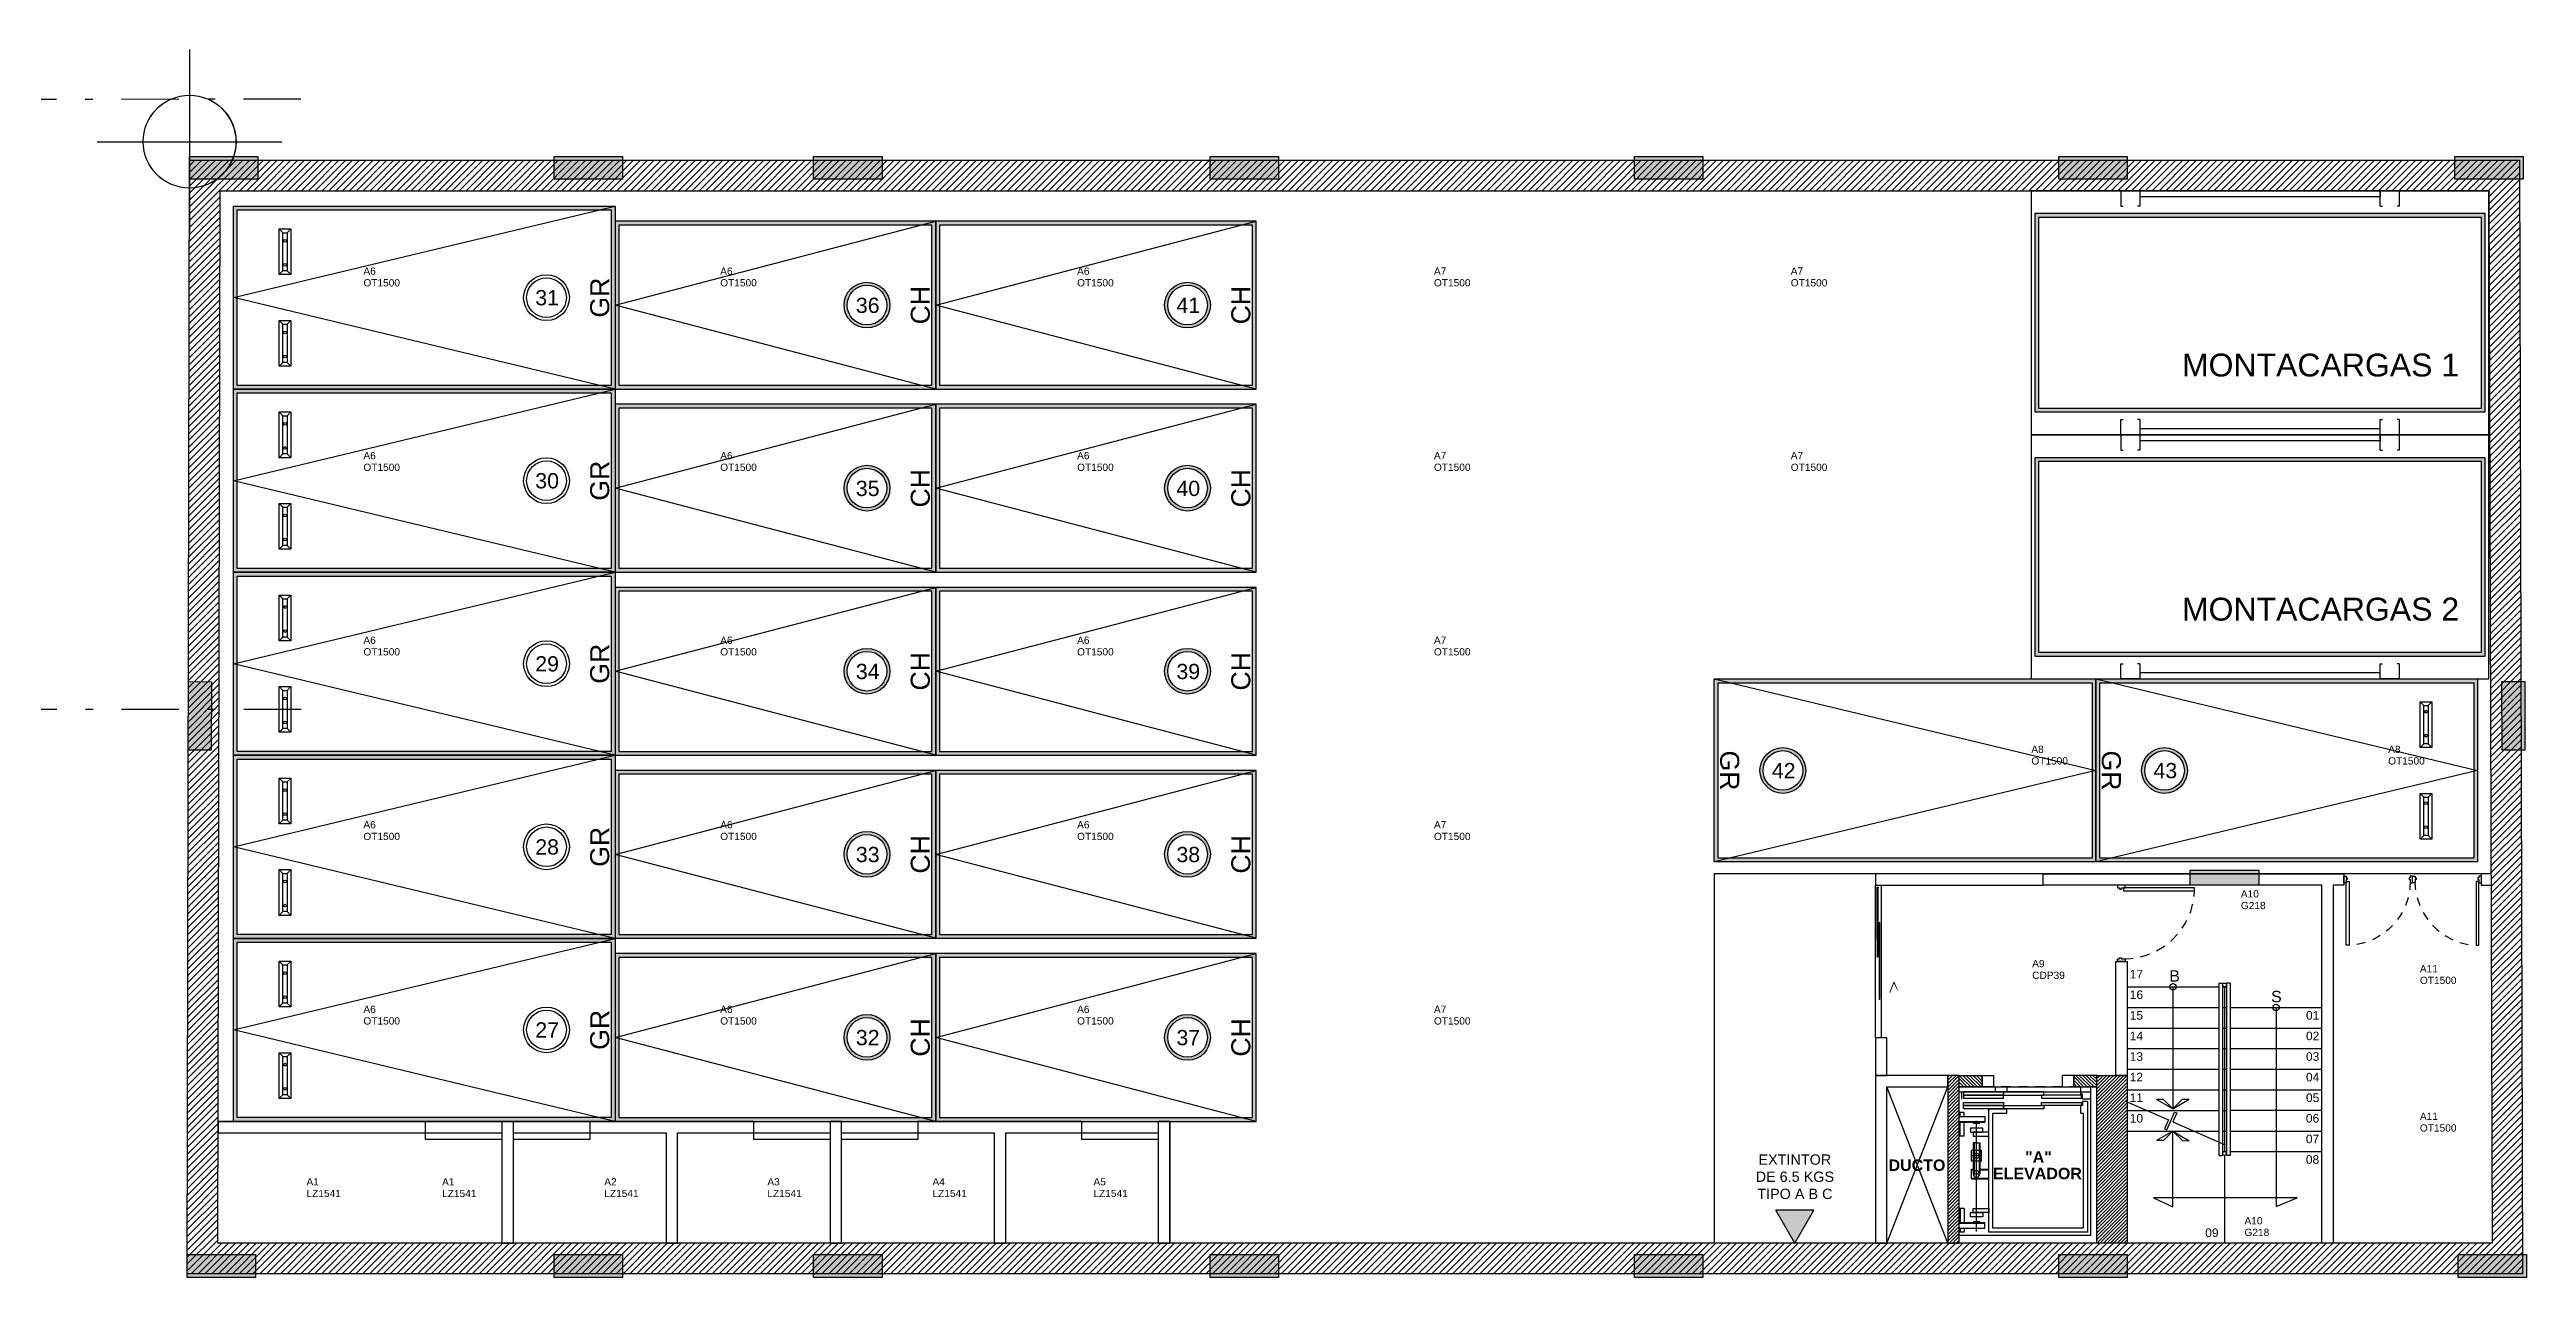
# Model space of a CAD drawing. Header units: millimetres. Extents: x -101 to 3415, y -52 to 1366.
# Drawn here: x 84.44 to 116.89, y 6.56 to 22.66 of the extents above; entities that cross this region are included whole.
import ezdxf
from ezdxf.enums import TextEntityAlignment as Align

# ---------------------------------------------------------------- set-up
doc = ezdxf.new("R2010")
doc.units = ezdxf.units.MM
for name, pattern in [('XR EJES SUPERIORES$0$DASHDOT2', [0.5, 0.25, -0.125, 0, -0.125]), ('XR SOTANO 2$0$XR PLANTA TIPO DE OFICINAS$0$HIDDEN', [0.375, 0.25, -0.125]), ('XR SOTANO 2$0$XR PLANTA TIPO DE OFICINAS$0$HIDDEN2', [0.1875, 0.125, -0.0625])]:
    doc.linetypes.add(name, pattern=pattern)
for name, color, linetype in [('00_ARQ', 8, 'Continuous'), ('Texto_Iluminación', 7, 'Continuous'), ('XR EJES SUPERIORES$0$A-EJES', 8, 'XR EJES SUPERIORES$0$DASHDOT2')]:
    doc.layers.add(name, color=color, linetype=linetype)
doc.styles.add('TÍTULO', font='arial.ttf', dxfattribs={"height": 0.19})
doc.styles.add('XR SOTANO 2$0$ARIEL', font='arial.ttf')
doc.styles.add('XR SOTANO 2$0$DIM', font='arial.ttf')
doc.styles.add('XR SOTANO 2$0$Standard', font='arial.ttf')
doc.styles.add('XR SOTANO 2$0$XR PLANTA TIPO DE OFICINAS$0$estilo1', font='arialbd.ttf')
doc.styles.add('XR SOTANO 2$0$XR PLANTA TIPO DE OFICINAS$0$TEXTO-ALB-100', font='arial.ttf', dxfattribs={"height": 0.15})
pattern_1 = [(315, (270.687047, 51.371213), (-0.02245064, -0.02245064), [])]

# ---------------------------------------------------------------- blocks, each defined once
blk = doc.blocks.new('XR SOTANO 2$0$saddaa')
at = {"linetype": 'ByBlock'}
for p, q in [((8.267, 57.39), (8.267, 54.972)), ((7.058, 56.181), (9.475, 56.181))]:
    blk.add_line(p, q, dxfattribs=at)
blk.add_circle((8.267, 56.181), 0.608, dxfattribs=at)
blk = doc.blocks.new('XR SOTANO 2$0$ASD')
at = {"ltscale": 3}
for p, q in [((-561.175, 489.239), (-561.425, 488.806)), ((-561.175, 489.239), (-560.925, 488.806)), ((-561.425, 488.806), (-560.925, 488.806))]:
    blk.add_line(p, q, dxfattribs=at)
blk = doc.blocks.new('XR SOTANO 2$0$AADDEEE')
at = {"layer": '00_ARQ', "ltscale": 3}
blk.add_hatch(color=256, dxfattribs=at).paths.add_polyline_path([(-558.252, 486.197), (-558.502, 486.63), (-558.752, 486.197)])
at = {"layer": '00_ARQ', "color": 20}
blk.add_blockref('XR SOTANO 2$0$ASD', (2.673, -2.609), dxfattribs=at)
at = {"layer": '00_ARQ', "ltscale": 3, "insert": (-558.502, 485.76), "char_height": 0.135, "width": 1.18378, "attachment_point": 5, "rotation": 180, "style": 'XR SOTANO 2$0$DIM'}
blk.add_mtext('EXTINTOR DE 6.5 KGS\\PTIPO A B C', dxfattribs=at)
blk = doc.blocks.new('XR SOTANO 2$0$NC')
at = {"layer": '00_ARQ'}
h = blk.add_hatch(color=256, dxfattribs=at)
edge = h.paths.add_edge_path()
edge.add_arc((-335.59, 140.726), 0.3, 0, 360)
edge = h.paths.add_edge_path(flags=16)
edge.add_arc((-335.59, 140.726), 0.26, 0, 360)
for radius in [0.3, 0.26]:
    blk.add_circle((-335.59, 140.726), radius, dxfattribs=at)
blk = doc.blocks.new('XR SOTANO 2$0$Tope_Cajon')
for p, q in [((1271.064, 46.957), (1271.015, 47.003)), ((1271.064, 46.898), (1271.015, 46.853)), ((1271.565, 46.957), (1271.615, 47.003)), ((1271.565, 46.898), (1271.615, 46.853))]:
    blk.add_line(p, q)
for points in [[(1271.615, 46.853), (1271.015, 46.853), (1271.015, 47.003), (1271.615, 47.003)], [(1271.565, 46.898), (1271.064, 46.898), (1271.064, 46.957), (1271.565, 46.957)]]:
    blk.add_lwpolyline(points, close=True)
for centre in [(1271.143, 46.928), (1271.458, 46.928)]:
    blk.add_circle(centre, 0.0178)
blk = doc.blocks.new('XR SOTANO 2$0$Cajon_Grande')
at = {"layer": '00_ARQ', "ltscale": 2}
h = blk.add_hatch(color=256, dxfattribs=at)
h.paths.add_polyline_path([(-36.9, 47.459), (-34.5, 47.459), (-34.5, 42.459), (-36.9, 42.459)])
h.paths.add_polyline_path([(-36.85, 47.409), (-34.55, 47.409), (-34.55, 42.509), (-36.85, 42.509)], flags=16)
at = {"layer": '00_ARQ'}
for points in [[(-36.9, 47.459), (-34.5, 47.459), (-34.5, 42.459), (-36.9, 42.459)], [(-36.9, 47.459), (-34.5, 47.459), (-34.5, 42.459), (-36.9, 42.459)], [(-36.85, 47.409), (-34.55, 47.409), (-34.55, 42.509), (-36.85, 42.509)]]:
    blk.add_lwpolyline(points, close=True, dxfattribs=at)
blk.add_lwpolyline([(-36.9, 42.459), (-35.7, 47.459), (-34.5, 42.459)], dxfattribs=at)
for p in [(-1307.614, -0.144), (-1306.414, -0.144)]:
    blk.add_blockref('XR SOTANO 2$0$Tope_Cajon', p, dxfattribs=at)
at = {"layer": '00_ARQ', "rotation": 270}
blk.add_blockref('XR SOTANO 2$0$NC', (-176.426, -292.232), dxfattribs=at)
at = {"layer": '00_ARQ', "insert": (-35.7, 42.659), "char_height": 0.25, "width": 2.3, "attachment_point": 5, "style": 'XR SOTANO 2$0$ARIEL'}
blk.add_mtext('GR', dxfattribs=at)
blk = doc.blocks.new('XR SOTANO 2$0$Cajon_Grande_sin_tope')
at = {"layer": '00_ARQ', "ltscale": 2}
h = blk.add_hatch(color=256, dxfattribs=at)
h.paths.add_polyline_path([(1242.849, 43.772), (1242.849, 46.172), (1247.849, 46.172), (1247.849, 43.772)])
h.paths.add_polyline_path([(1242.899, 43.822), (1242.899, 46.122), (1247.799, 46.122), (1247.799, 43.822)], flags=16)
at = {"layer": '00_ARQ'}
for points in [[(1242.849, 43.772), (1242.849, 46.172), (1247.849, 46.172), (1247.849, 43.772)], [(1242.849, 43.772), (1242.849, 46.172), (1247.849, 46.172), (1247.849, 43.772)], [(1242.899, 43.822), (1242.899, 46.122), (1247.799, 46.122), (1247.799, 43.822)]]:
    blk.add_lwpolyline(points, close=True, dxfattribs=at)
blk.add_lwpolyline([(1247.849, 43.772), (1242.849, 44.972), (1247.849, 46.172)], dxfattribs=at)
blk.add_blockref('XR SOTANO 2$0$NC', (1582.54, -95.754), dxfattribs=at)
at = {"layer": '00_ARQ', "insert": (1247.649, 44.972), "char_height": 0.25, "width": 2.3, "attachment_point": 5, "rotation": 90, "style": 'XR SOTANO 2$0$ARIEL'}
blk.add_mtext('GR', dxfattribs=at)
blk = doc.blocks.new('XR SOTANO 2$0$Cajon_Chico_sin_tope')
at = {"layer": '00_ARQ', "ltscale": 2}
h = blk.add_hatch(color=256, dxfattribs=at)
h.paths.add_polyline_path([(1238.55, 49.612), (1238.55, 51.712), (1234.45, 51.712), (1234.45, 49.612)], flags=16)
h.paths.add_polyline_path([(1238.6, 49.562), (1238.6, 51.762), (1234.4, 51.762), (1234.4, 49.562)])
at = {"layer": '00_ARQ'}
for points in [[(1238.6, 49.562), (1238.6, 51.762), (1234.4, 51.762), (1234.4, 49.562)], [(1238.6, 49.562), (1238.6, 51.762), (1234.4, 51.762), (1234.4, 49.562)], [(1238.55, 49.612), (1238.55, 51.712), (1234.45, 51.712), (1234.45, 49.612)]]:
    blk.add_lwpolyline(points, close=True, dxfattribs=at)
blk.add_lwpolyline([(1238.6, 49.562), (1234.4, 50.662), (1238.6, 51.762)], dxfattribs=at)
at = {"layer": '00_ARQ', "rotation": 90}
blk.add_blockref('XR SOTANO 2$0$NC', (1378.426, 386.253), dxfattribs=at)
at = {"layer": '00_ARQ', "insert": (1238.4, 50.662), "char_height": 0.25, "width": 2.1, "attachment_point": 5, "rotation": 90, "style": 'XR SOTANO 2$0$ARIEL'}
blk.add_mtext('CH', dxfattribs=at)
blk = doc.blocks.new('XR SOTANO 2$0$A$C67844AE1')
at = {"layer": '00_ARQ'}
h = blk.add_hatch(color=256, dxfattribs=at)
h.paths.add_polyline_path([(0.1, 0.35), (5.9, 0.35), (5.9, 2.85), (0.1, 2.85)], flags=16)
h.paths.add_polyline_path([(0.05, 0.3), (5.95, 0.3), (5.95, 2.9), (0.05, 2.9)])
for p, q in [((1.175, 3.2), (1.425, 3.2)), ((1.175, 3.2), (1.175, 3)), ((1.175, 3), (1.205, 3)), ((1.425, 3), (1.395, 3)), ((1.425, 3.2), (1.425, 3)), ((1.425, 3.2), (4.575, 3.2)), ((4.575, 3.12), (1.425, 3.12)), ((4.575, 3), (4.575, 3.2)), ((4.575, 3.2), (4.825, 3.2)), ((4.575, 3.2), (4.575, 3.12)), ((4.575, 3), (4.605, 3)), ((4.825, 3), (4.795, 3)), ((4.825, 3.2), (4.825, 3)), ((1.175, 0), (1.175, 0.2)), ((1.175, 0.2), (1.205, 0.2)), ((1.425, 0), (1.175, 0)), ((1.425, 0.2), (1.395, 0.2)), ((1.425, 0.2), (1.425, 0)), ((4.575, 0.08), (1.425, 0.08)), ((1.425, 0), (4.575, 0)), ((4.575, 0), (4.575, 0.2)), ((4.575, 0.2), (4.605, 0.2)), ((4.575, 0), (4.575, 0.08)), ((4.825, 0), (4.575, 0)), ((4.825, 0.2), (4.795, 0.2)), ((4.825, 0.2), (4.825, 0))]:
    blk.add_line(p, q, dxfattribs=at)
for points in [[(0, 3.2), (0, 0), (6, 0), (6, 3.2)], [(0.05, 0.3), (5.95, 0.3), (5.95, 2.9), (0.05, 2.9)], [(0.1, 0.35), (5.9, 0.35), (5.9, 2.85), (0.1, 2.85)]]:
    blk.add_lwpolyline(points, close=True, dxfattribs=at)
blk = doc.blocks.new('XR SOTANO 2$0$XR PLANTA TIPO DE OFICINAS$0$Puerta1.00')
at = {"linetype": 'Continuous'}
for points in [[(405.365, 465.953), (405.365, 466.883), (405.325, 466.883), (405.325, 465.953)], [(405.325, 465.876), (405.325, 465.901), (405.34, 465.901), (405.34, 465.926), (405.325, 465.926), (405.325, 465.976), (405.29, 465.976), (405.29, 465.876)], [(406.255, 465.876), (406.255, 465.901), (406.24, 465.901), (406.24, 465.926), (406.255, 465.926), (406.255, 465.976), (406.29, 465.976), (406.29, 465.876)]]:
    blk.add_lwpolyline(points, close=True, dxfattribs=at)
at = {"linetype": 'XR SOTANO 2$0$XR PLANTA TIPO DE OFICINAS$0$HIDDEN2'}
blk.add_arc((405.324, 465.953), 0.932, 0.0383, 87.4436, dxfattribs=at)
blk = doc.blocks.new('XR SOTANO 2$0$XR PLANTA TIPO DE OFICINAS$0$Ascensore-150x170')
for p, q in [((5.481, -0.152), (5.566, -0.152)), ((5.612, -0.133), (5.566, -0.133)), ((5.566, -0.133), (5.566, -0.152)), ((5.612, -0.077), (5.612, -0.133)), ((5.481, -0.996), (5.528, -0.996)), ((4.127, -1.342), (5.394, -1.342)), ((4.166, -1.54), (4.166, -1.249)), ((4.166, -1.249), (4.231, -1.249)), ((4.222, -1.54), (4.222, -1.249)), ((4.231, -1.54), (4.231, -1.249)), ((4.241, -1.38), (4.241, -1.305)), ((4.729, -1.399), (4.729, -1.202)), ((4.729, -1.399), (4.841, -1.399)), ((4.738, -1.399), (4.738, -1.202)), ((5.141, -1.305), (4.785, -1.305)), ((4.785, -1.38), (4.785, -1.305)), ((5.141, -1.314), (4.785, -1.314)), ((5.141, -1.37), (4.785, -1.37)), ((5.141, -1.38), (4.785, -1.38)), ((4.832, -1.305), (4.832, -1.202)), ((4.832, -1.399), (4.832, -1.38)), ((4.841, -1.305), (4.841, -1.202)), ((4.841, -1.399), (4.841, -1.38)), ((4.932, -1.286), (5.054, -1.286)), ((4.932, -1.286), (4.932, -1.399)), ((4.932, -1.399), (5.054, -1.399)), ((4.993, -1.286), (4.993, -1.399)), ((5.054, -1.286), (5.054, -1.399)), ((5.141, -1.342), (5.141, -1.305)), ((5.141, -1.342), (5.141, -1.38)), ((5.366, -1.38), (5.366, -1.305)), ((5.376, -1.54), (5.376, -1.249)), ((5.441, -1.249), (5.376, -1.249)), ((5.385, -1.54), (5.385, -1.249)), ((5.441, -1.54), (5.441, -1.249)), ((4.119, -1.483), (4.119, -1.54)), ((4.166, -1.483), (4.119, -1.483)), ((4.166, -1.53), (4.119, -1.53)), ((4.391, -1.483), (4.231, -1.483)), ((4.391, -1.53), (4.231, -1.53)), ((4.391, -1.483), (4.391, -1.54)), ((5.216, -1.483), (5.216, -1.54)), ((5.216, -1.483), (5.376, -1.483)), ((5.216, -1.53), (5.376, -1.53)), ((5.441, -1.483), (5.488, -1.483)), ((5.441, -1.53), (5.488, -1.53)), ((5.488, -1.483), (5.488, -1.54)), ((5.641, -1.512), (5.725, -1.512))]:
    blk.add_line(p, q)
for points in [[(4.081, -0.04), (4.081, -1.54), (5.725, -1.54), (5.725, -0.04)], [(5.566, -0.143), (5.566, -0.602), (5.603, -0.602), (5.603, -0.143)], [(5.687, -0.143), (5.687, -0.602), (5.65, -0.602), (5.65, -0.143)], [(5.528, -0.574), (5.528, -1.033), (5.566, -1.033), (5.566, -0.574)], [(5.725, -0.574), (5.725, -1.033), (5.687, -1.033), (5.687, -0.574)], [(5.528, -1.033), (5.528, -1.493), (5.566, -1.493), (5.566, -1.033)], [(5.566, -1.033), (5.566, -1.493), (5.603, -1.493), (5.603, -1.033)], [(5.687, -1.033), (5.687, -1.493), (5.65, -1.493), (5.65, -1.033)], [(5.725, -1.033), (5.725, -1.493), (5.687, -1.493), (5.687, -1.033)], [(5.725, -0.996), (5.725, -1.127), (5.781, -1.127), (5.781, -0.996)], [(4.297, -1.272), (4.297, -1.413), (4.344, -1.413), (4.344, -1.272)], [(4.344, -1.202), (4.344, -1.38), (4.391, -1.38), (4.391, -1.202)], [(5.263, -1.202), (5.263, -1.38), (5.216, -1.38), (5.216, -1.202)], [(5.31, -1.272), (5.31, -1.413), (5.263, -1.413), (5.263, -1.272)]]:
    blk.add_lwpolyline(points, close=True)
for points in [[(5.612, -0.077), (5.528, -0.077), (4.119, -0.077), (4.119, -1.202), (5.528, -1.202), (5.528, -0.996)], [(5.481, -0.152), (5.481, -0.124), (4.166, -0.124), (4.166, -1.155), (5.481, -1.155), (5.481, -0.996)], [(5.641, -0.133), (5.697, -0.133), (5.697, -0.152), (5.781, -0.152), (5.781, -0.04), (5.641, -0.04), (5.641, -0.133)]]:
    blk.add_lwpolyline(points)
for centre, radius in [((4.785, -1.342), 0.0375), ((4.993, -1.342), 0.0281)]:
    blk.add_circle(centre, radius)
blk = doc.blocks.new('XR SOTANO 2$0$A$C15B57C5E')
for points in [[(2.569, -0.025), (2.569, -0.019), (2.558, -0.019), (2.562, -0.025), (2.568, -0.025)], [(2.569, -0.031), (2.569, -0.038), (2.558, -0.038), (2.562, -0.032), (2.568, -0.032)]]:
    blk.add_hatch(color=256).paths.add_polyline_path(points)
for p, q in [((1.102, -0.052), (2.106, -0.052)), ((1.102, -0.054), (2.106, -0.054)), ((1.102, -0.056), (2.106, -0.056)), ((1.102, -0.057), (2.106, -0.057)), ((1.102, -0.059), (2.106, -0.059)), ((2.114, -0.027, 0), (1.655, -0.027, 0)), ((2.114, -0.028, 0), (1.655, -0.028, 0)), ((2.114, -0.029, 0), (1.655, -0.029, 0)), ((2.114, -0.03, 0), (1.655, -0.03, 0)), ((2.114, -0.031, 0), (1.655, -0.032, 0)), ((2.114, -0.029, 0), (2.132, -0.029, 0)), ((2.119, -0.027, 0), (2.569, -0.026, 0)), ((2.119, -0.028, 0), (2.569, -0.028, 0)), ((2.119, -0.029, 0), (2.569, -0.029, 0)), ((2.119, -0.03, 0), (2.569, -0.03, 0)), ((2.119, -0.031, 0), (2.569, -0.031, 0))]:
    blk.add_line(p, q)
for points in [[(0.596, -0.077), (0.596, 0), (2.596, 0), (2.596, -0.077), (0.596, -0.077)], [(2.569, -0.025), (2.569, -0.019), (2.558, -0.019), (2.562, -0.025), (2.568, -0.025), (2.569, -0.025)], [(2.569, -0.031), (2.569, -0.038), (2.558, -0.038), (2.562, -0.032), (2.568, -0.032), (2.569, -0.031)]]:
    blk.add_lwpolyline(points)
at = {"linetype": 'Continuous'}
for points, const_width in [([(1.32, -0.244), (0.99, -0.244)], 0.000187), ([(1.188, -0.302), (1.327, -0.244), (1.188, -0.186), (1.188, -0.186), (1.324, -0.244), (1.324, -0.244), (1.188, -0.302), (1.188, -0.302)], 0.0112)]:
    blk.add_lwpolyline(points, dxfattribs=dict(at, const_width=const_width))
at = {"const_width": 0.000375}
for points in [[(1.102, -0.049), (2.106, -0.049), (2.106, -0.043), (1.102, -0.043)], [(1.102, -0.077), (2.106, -0.077), (2.106, -0.062), (1.102, -0.062)], [(1.102, -0.062), (2.106, -0.062), (2.106, -0.068), (1.102, -0.068)], [(1.655, -0.007), (2.553, -0.007), (2.553, -0.022), (1.655, -0.022)], [(1.655, -0.022), (2.553, -0.022), (2.553, -0.016), (1.655, -0.016)], [(1.655, -0.035), (2.553, -0.035), (2.553, -0.041), (1.655, -0.041)]]:
    blk.add_lwpolyline(points, close=True, dxfattribs=at)
for points in [[(2.105, -0.06), (2.106, -0.06), (2.106, -0.052), (2.105, -0.051), (1.102, -0.051), (1.102, -0.052), (1.102, -0.06), (1.102, -0.06)], [(1.656, -0.033), (1.655, -0.032), (1.655, -0.026), (1.656, -0.026), (2.114, -0.025), (2.114, -0.026), (2.114, -0.032), (2.114, -0.033)], [(2.568, -0.025), (2.569, -0.026), (2.569, -0.032), (2.568, -0.032), (2.119, -0.033), (2.119, -0.032), (2.119, -0.026), (2.119, -0.025)]]:
    blk.add_lwpolyline(points, close=True)
blk.add_lwpolyline([(2.558, -0.015), (2.558, -0.019), (2.593, -0.019), (2.593, -0.038), (2.558, -0.038), (2.558, -0.042), (2.596, -0.042), (2.596, -0.015), (2.558, -0.015), (2.558, -0.019)], dxfattribs=at)
blk = doc.blocks.new('XR SOTANO 2$0$EEEE')
at = {"layer": '00_ARQ', "ltscale": 2}
h = blk.add_hatch(dxfattribs=at)
h.set_pattern_fill('LINE', color=8, scale=0.01, angle=45, style=0)
h.set_pattern_definition(pattern_1)
h.paths.add_polyline_path([(293.872, 65.811), (293.872, 63.611), (293.722, 63.611), (293.722, 65.811)])
h = blk.add_hatch(dxfattribs=at)
h.set_pattern_fill('LINE', color=8, scale=0.01, angle=45, style=0)
h.set_pattern_definition(pattern_1)
h.paths.add_polyline_path([(295.674, 65.811), (295.674, 63.611), (296.074, 63.611), (296.074, 65.811)])
h = blk.add_hatch(dxfattribs=at)
h.set_pattern_fill('LINE', color=8, scale=0.01, angle=45, style=0)
h.paths.add_polyline_path([(294.173, 63.761), (293.872, 63.761), (293.872, 63.611), (294.173, 63.611)])
h = blk.add_hatch(dxfattribs=at)
h.set_pattern_fill('LINE', color=8, scale=0.01, angle=45, style=0)
h.paths.add_polyline_path([(295.373, 63.761), (295.674, 63.761), (295.674, 63.611), (295.373, 63.611)])
at = {"layer": '00_ARQ', "ltscale": 0.8}
for p, q in [((293.722, 65.811), (292.925, 63.761)), ((292.925, 65.811), (293.722, 63.761))]:
    blk.add_line(p, q, dxfattribs=at)
at = {"layer": '00_ARQ', "linetype": 'XR SOTANO 2$0$XR PLANTA TIPO DE OFICINAS$0$HIDDEN', "ltscale": 0.5}
blk.add_line((295.674, 63.761), (293.872, 63.761), dxfattribs=at)
at = {"layer": '00_ARQ', "ltscale": 2}
blk.add_line((293.872, 63.761), (295.674, 63.761), dxfattribs=at)
for points in [[(292.925, 65.811), (292.925, 63.761), (293.722, 63.761), (293.722, 63.611), (292.775, 63.611), (292.775, 63.611), (292.775, 63.611), (292.775, 65.811)], [(293.872, 65.811), (293.872, 63.611), (293.722, 63.611), (293.722, 65.811)], [(295.674, 65.811), (295.674, 63.611), (296.074, 63.611), (296.074, 65.811)], [(294.173, 63.761), (293.872, 63.761), (293.872, 63.611), (294.173, 63.611)], [(294.173, 63.611), (294.323, 63.611), (294.323, 63.761), (294.173, 63.761)], [(295.373, 63.611), (295.223, 63.611), (295.223, 63.761), (295.373, 63.761)], [(295.373, 63.761), (295.674, 63.761), (295.674, 63.611), (295.373, 63.611)]]:
    blk.add_lwpolyline(points, close=True, dxfattribs=at)
at = {"layer": '00_ARQ'}
for points in [[(292.925, 63.611), (292.925, 63.611), (292.925, 63.119), (292.775, 63.119), (292.775, 63.611), (292.925, 63.611)], [(292.775, 61.119), (292.775, 61.119), (294.974, 61.119), (294.974, 60.969), (292.775, 60.969), (292.775, 61.119)]]:
    blk.add_lwpolyline(points, close=True, dxfattribs=at)
at = {"layer": '00_ARQ', "ltscale": 3, "xscale": 1.147058759205947, "yscale": 1.147058759205947, "zscale": 1.147058759205947, "rotation": 270}
blk.add_blockref('XR SOTANO 2$0$XR PLANTA TIPO DE OFICINAS$0$Ascensore-150x170', (295.64, 70.393), dxfattribs=at)
at = {"layer": '00_ARQ', "xscale": -1, "rotation": 90.00070697049469}
blk.add_blockref('XR SOTANO 2$0$A$C15B57C5E', (292.775, 63.715), dxfattribs=at)
at = {"layer": '00_ARQ', "color": 4, "xscale": -1, "rotation": 270}
blk.add_blockref('XR SOTANO 2$0$XR PLANTA TIPO DE OFICINAS$0$Puerta1.00', (-169.927, -344.171), dxfattribs=at)
blk = doc.blocks.new('XR SOTANO 2$0$esca2')
at = {"layer": '00_ARQ'}
for p, q in [((690.234, 54.946), (691.434, 54.946)), ((690.834, 54.946), (690.834, 53.347)), ((691.484, 54.946), (691.534, 54.946)), ((691.509, 54.946), (691.509, 52.786)), ((690.234, 54.676), (691.434, 54.676)), ((691.484, 54.676), (691.534, 54.676)), ((691.584, 54.676), (692.784, 54.676)), ((690.234, 54.406), (691.434, 54.406)), ((691.484, 54.406), (691.534, 54.406)), ((691.584, 54.406), (692.784, 54.406)), ((690.234, 54.136), (691.434, 54.136)), ((691.484, 54.136), (691.534, 54.136)), ((691.584, 54.136), (692.784, 54.136)), ((690.234, 53.866), (691.434, 53.866)), ((690.234, 53.596), (691.434, 53.596)), ((691.484, 53.866), (691.534, 53.866)), ((691.484, 53.596), (691.534, 53.596)), ((691.584, 53.866), (692.783, 53.866)), ((691.584, 53.596), (692.783, 53.596)), ((690.234, 53.326), (691.434, 53.326)), ((690.708, 53.469), (690.616, 53.468)), ((690.834, 53.346), (690.616, 53.468)), ((690.834, 53.346), (690.708, 53.469)), ((690.834, 53.346), (691.048, 53.473)), ((690.834, 53.346), (690.957, 53.472)), ((690.957, 53.472), (691.048, 53.473)), ((691.484, 53.326), (691.534, 53.326)), ((692.783, 53.326), (691.584, 53.326)), ((690.234, 53.056), (691.434, 53.056)), ((690.834, 53.056), (690.616, 52.934)), ((690.708, 52.933), (690.616, 52.934)), ((690.834, 53.056), (690.708, 52.933)), ((690.834, 53.056), (690.957, 52.93)), ((690.834, 53.056), (691.048, 52.929)), ((690.957, 52.93), (691.048, 52.929)), ((691.484, 53.056), (691.534, 53.056)), ((691.584, 53.056), (692.783, 53.056)), ((691.484, 52.786), (691.534, 52.786)), ((691.484, 52.786), (691.534, 52.786)), ((691.509, 52.736), (691.509, 51.586)), ((691.584, 52.786), (692.783, 52.786)), ((692.784, 51.586), (690.234, 51.586))]:
    blk.add_line(p, q, dxfattribs=at)
at = {"layer": '00_ARQ', "linetype": 'Continuous'}
for p, q in [((691.434, 54.996), (691.434, 52.736)), ((691.434, 54.996), (691.484, 54.996)), ((691.484, 54.996), (691.484, 52.736)), ((691.534, 54.996), (691.534, 52.736)), ((691.584, 54.996), (691.534, 54.996)), ((691.584, 54.996), (691.584, 52.736)), ((691.434, 52.736), (691.484, 52.736)), ((691.584, 52.736), (691.534, 52.736))]:
    blk.add_line(p, q, dxfattribs=at)
at = {"layer": '00_ARQ', "ltscale": 2}
for points in [[(692.784, 51.586), (692.784, 56.278), (689.134, 56.278), (689.134, 56.428), (693.073, 56.428), (693.073, 56.278), (692.934, 56.278), (692.934, 51.586)], [(690.234, 53.786), (690.084, 53.786), (690.084, 55.278), (690.234, 55.278)]]:
    blk.add_lwpolyline(points, close=True, dxfattribs=at)
blk.add_lwpolyline([(694.999, 56.428), (694.873, 56.428), (694.873, 56.278), (695, 56.278)], dxfattribs=at)
at = {"layer": '00_ARQ'}
for points in [[(692.184, 54.676), (692.184, 52.065), (692.459, 52.18), (690.58, 52.18), (690.834, 52.064), (690.834, 53.056)], [(690.211, 53.447), (690.775, 53.201), (690.724, 53.084), (690.753, 53.071), (690.804, 53.188), (690.855, 53.305), (690.884, 53.293), (690.833, 53.175), (691.518, 52.876)]]:
    blk.add_lwpolyline(points, dxfattribs=at)
for centre in [(690.834, 54.946), (692.184, 54.676)]:
    blk.add_circle(centre, 0.0423, dxfattribs=at)
at = {"layer": '00_ARQ', "linetype": 'Continuous'}
for centre in [(691.509, 54.971), (691.509, 52.761)]:
    blk.add_circle(centre, 0.025, dxfattribs=at)
at = {"layer": '00_ARQ', "color": 4, "yscale": 0.8999999999985449, "zscale": 0.8999999999985449, "rotation": 180}
for p, xscale in [((328.312, 475.687), -0.8999999999985449), ((1059.635, 475.687), 0.8999999999985449)]:
    blk.add_blockref('XR SOTANO 2$0$XR PLANTA TIPO DE OFICINAS$0$Puerta1.00', p, dxfattribs=dict(at, xscale=xscale))
at = {"layer": '00_ARQ', "char_height": 0.1125, "attachment_point": 1, "style": 'XR SOTANO 2$0$Standard'}
for s, insert in [('17', (690.267, 55.169)), ('16', (690.267, 54.899)), ('15', (690.267, 54.629)), ('01', (692.576, 54.629)), ('14', (690.267, 54.359)), ('02', (692.576, 54.359)), ('13', (690.267, 54.089)), ('03', (692.576, 54.089)), ('12', (690.267, 53.819)), ('11', (690.267, 53.549)), ('04', (692.576, 53.819)), ('05', (692.576, 53.549)), ('10', (690.267, 53.279)), ('06', (692.575, 53.279)), ('07', (692.575, 53.009)), ('08', (692.575, 52.739)), ('09', (691.256, 51.779))]:
    blk.add_mtext_dynamic_manual_height_columns(s, width=0.21412, gutter_width=12.5, heights=[0], dxfattribs=dict(at, insert=insert))
at = {"layer": '00_ARQ', "char_height": 0.15, "width": 0.58833, "attachment_point": 7, "rotation": 0.0007, "style": 'XR SOTANO 2$0$XR PLANTA TIPO DE OFICINAS$0$TEXTO-ALB-100'}
for s, insert in [('B', (690.785, 55.014)), ('S', (692.119, 54.742))]:
    blk.add_mtext(s, dxfattribs=dict(at, insert=insert))
blk = doc.blocks.new('XR COLUMNAS$0$saddaa')
at = {"linetype": 'ByBlock'}
for p, q in [((8.267, 57.39), (8.267, 54.972)), ((7.058, 56.181), (9.475, 56.181))]:
    blk.add_line(p, q, dxfattribs=at)
blk.add_circle((8.267, 56.181), 0.608, dxfattribs=at)
blk = doc.blocks.new('XR COLUMNAS')
at = {"layer": '00_ARQ', "linetype": 'ByBlock'}
h = blk.add_hatch(color=256, dxfattribs=at)
h.dxf.hatch_style = 1
h.paths.add_polyline_path([(0.896, -0.493), (0, -0.493), (0, -0.193), (0.896, -0.193)])
h = blk.add_hatch(color=256, dxfattribs=at)
h.dxf.hatch_style = 1
h.paths.add_polyline_path([(5.673, -0.493), (4.777, -0.493), (4.777, -0.193), (5.673, -0.193)])
h = blk.add_hatch(color=256, dxfattribs=at)
h.dxf.hatch_style = 1
h.paths.add_polyline_path([(9.073, -0.493), (8.176, -0.493), (8.176, -0.193), (9.073, -0.193)])
h = blk.add_hatch(color=256, dxfattribs=at)
h.dxf.hatch_style = 1
h.paths.add_polyline_path([(14.269, -0.493), (13.373, -0.493), (13.373, -0.193), (14.269, -0.193)])
h = blk.add_hatch(color=256, dxfattribs=at)
h.dxf.hatch_style = 1
h.paths.add_polyline_path([(19.828, -0.493), (18.931, -0.493), (18.931, -0.193), (19.828, -0.193)])
h = blk.add_hatch(color=256, dxfattribs=at)
h.dxf.hatch_style = 1
h.paths.add_polyline_path([(25.387, -0.493), (24.49, -0.493), (24.49, -0.193), (25.387, -0.193)])
h = blk.add_hatch(color=256, dxfattribs=at)
h.dxf.hatch_style = 1
h.paths.add_polyline_path([(30.575, -0.493), (29.679, -0.493), (29.679, -0.193), (30.575, -0.193)])
h = blk.add_hatch(color=256, dxfattribs=at)
h.dxf.hatch_style = 1
h.paths.add_polyline_path([(-0.016, -7.975), (-0.014, -7.078), (0.286, -7.079), (0.284, -7.975)])
h = blk.add_hatch(color=256, dxfattribs=at)
h.dxf.hatch_style = 1
h.paths.add_polyline_path([(30.298, -7.975), (30.295, -7.078), (30.595, -7.078), (30.598, -7.975)])
h = blk.add_hatch(color=256, dxfattribs=at)
h.dxf.hatch_style = 1
h.paths.add_polyline_path([(26.212, -9.548), (27.112, -9.548), (27.112, -9.748), (26.212, -9.748)])
h = blk.add_hatch(color=256, dxfattribs=at)
h.dxf.hatch_style = 1
h.paths.add_polyline_path([(26.212, -9.548), (27.112, -9.548), (27.112, -9.748), (26.212, -9.748)])
h = blk.add_hatch(color=256, dxfattribs=at)
h.dxf.hatch_style = 1
h.paths.add_polyline_path([(0.866, -14.89), (-0.031, -14.89), (-0.031, -14.59), (0.866, -14.59)])
h = blk.add_hatch(color=256, dxfattribs=at)
h.dxf.hatch_style = 1
h.paths.add_polyline_path([(5.673, -14.89), (4.777, -14.89), (4.777, -14.59), (5.673, -14.59)])
h = blk.add_hatch(color=256, dxfattribs=at)
h.dxf.hatch_style = 1
h.paths.add_polyline_path([(9.073, -14.89), (8.176, -14.89), (8.176, -14.59), (9.073, -14.59)])
h = blk.add_hatch(color=256, dxfattribs=at)
h.dxf.hatch_style = 1
h.paths.add_polyline_path([(14.269, -14.89), (13.373, -14.89), (13.373, -14.59), (14.269, -14.59)])
h = blk.add_hatch(color=256, dxfattribs=at)
h.dxf.hatch_style = 1
h.paths.add_polyline_path([(19.828, -14.89), (18.931, -14.89), (18.931, -14.59), (19.828, -14.59)])
h = blk.add_hatch(color=256, dxfattribs=at)
h.dxf.hatch_style = 1
h.paths.add_polyline_path([(25.387, -14.89), (24.49, -14.89), (24.49, -14.59), (25.387, -14.59)])
h = blk.add_hatch(color=256, dxfattribs=at)
h.dxf.hatch_style = 1
h.paths.add_polyline_path([(30.618, -14.89), (29.721, -14.89), (29.721, -14.59), (30.618, -14.59)])
for points in [[(0.896, -0.493), (0, -0.493), (0, -0.193), (0.896, -0.193)], [(5.673, -0.493), (4.777, -0.493), (4.777, -0.193), (5.673, -0.193)], [(9.073, -0.493), (8.176, -0.493), (8.176, -0.193), (9.073, -0.193)], [(14.269, -0.493), (13.373, -0.493), (13.373, -0.193), (14.269, -0.193)], [(19.828, -0.493), (18.931, -0.493), (18.931, -0.193), (19.828, -0.193)], [(25.387, -0.493), (24.49, -0.493), (24.49, -0.193), (25.387, -0.193)], [(30.575, -0.493), (29.679, -0.493), (29.679, -0.193), (30.575, -0.193)], [(-0.016, -7.975), (-0.014, -7.078), (0.286, -7.079), (0.284, -7.975)], [(26.212, -9.548), (27.112, -9.548), (27.112, -9.748), (26.212, -9.748)], [(0.866, -14.89), (-0.031, -14.89), (-0.031, -14.59), (0.866, -14.59)], [(5.673, -14.89), (4.777, -14.89), (4.777, -14.59), (5.673, -14.59)], [(9.073, -14.89), (8.176, -14.89), (8.176, -14.59), (9.073, -14.59)], [(14.269, -14.89), (13.373, -14.89), (13.373, -14.59), (14.269, -14.59)], [(19.828, -14.89), (18.931, -14.89), (18.931, -14.59), (19.828, -14.59)], [(25.387, -14.89), (24.49, -14.89), (24.49, -14.59), (25.387, -14.59)], [(30.618, -14.89), (29.721, -14.89), (29.721, -14.59), (30.618, -14.59)]]:
    blk.add_lwpolyline(points, close=True, dxfattribs=at)
blk.add_lwpolyline([(30.295, -7.078), (30.595, -7.078), (30.598, -7.975), (30.298, -7.975), (30.295, -7.078)], dxfattribs=at)
at = {"layer": '00_ARQ'}
blk.add_blockref('XR COLUMNAS$0$saddaa', (-8.267, -56.181), dxfattribs=at)

msp = doc.modelspace()

# ---------------------------------------------------------------- hatches: boundary and pattern name
at = {"layer": '00_ARQ'}
h = msp.add_hatch(dxfattribs=at)
h.set_pattern_fill('ANSI31', color=8, scale=0.02)
h.set_pattern_definition([(45, (-658.32854, -102.026337), (-0.0449012806, 0.0449012806), [])])
h.paths.add_polyline_path([(86.242, 6.615), (116.84, 6.615), (116.798, 21.212), (86.272, 21.212)])
h.paths.add_polyline_path([(86.643, 7.015), (116.439, 7.015), (116.399, 20.812), (86.672, 20.812)], flags=16)

# ---------------------------------------------------------------- linework, layer by layer
at = {"layer": '00_ARQ', "elevation": -1.086}
for points in [[(86.242, 6.615), (86.272, 21.212), (116.798, 21.212), (116.84, 6.615), (86.242, 6.615)], [(116.425, 11.857), (106.249, 11.857), (106.249, 7.015)], [(86.646, 8.612), (99.115, 8.612), (99.115, 7.015)]]:
    msp.add_lwpolyline(points, dxfattribs=at)
for points in [[(86.643, 7.015), (86.672, 20.812), (116.399, 20.812), (116.439, 7.015)], [(86.646, 8.462), (89.365, 8.462), (89.365, 8.612), (86.646, 8.612)], [(89.365, 8.462), (90.365, 8.462), (90.365, 8.372), (89.365, 8.372)], [(90.365, 7.015), (90.515, 7.015), (90.515, 8.612), (90.365, 8.612)], [(90.515, 8.462), (91.515, 8.462), (91.515, 8.372), (90.515, 8.372)], [(92.515, 7.015), (92.665, 7.015), (92.665, 8.462), (93.665, 8.462), (93.665, 8.612), (91.515, 8.612), (91.515, 8.462), (92.515, 8.462)], [(93.665, 8.462), (94.665, 8.462), (94.665, 8.372), (93.665, 8.372)], [(94.665, 7.015), (94.815, 7.015), (94.815, 8.612), (94.665, 8.612)], [(94.815, 8.462), (95.815, 8.462), (95.815, 8.372), (94.815, 8.372)], [(96.815, 7.015), (96.965, 7.015), (96.965, 8.462), (97.965, 8.462), (97.965, 8.612), (95.815, 8.612), (95.815, 8.462), (96.815, 8.462)], [(97.965, 8.462), (98.965, 8.462), (98.965, 8.372), (97.965, 8.372)], [(98.965, 7.015), (99.115, 7.015), (99.115, 8.612), (98.965, 8.612)]]:
    msp.add_lwpolyline(points, close=True, dxfattribs=at)
at = {"layer": 'XR EJES SUPERIORES$0$A-EJES', "color": 251, "linetype": 'XR EJES SUPERIORES$0$DASHDOT2', "ltscale": 3}
for p, q in [((87.731, 22.011), (54.419, 22.004)), ((87.733, 14.011), (54.421, 14.004))]:
    msp.add_line(p, q, dxfattribs=at)

# ---------------------------------------------------------------- block references
at = {"layer": '00_ARQ'}
for name, p in [('XR COLUMNAS', (86.272, 21.455, -1.086)), ('XR SOTANO 2$0$saddaa', (78.006, -34.726, -1.086)), ('XR SOTANO 2$0$A$C67844AE1', (110.399, 17.612, -1.086)), ('XR SOTANO 2$0$Cajon_Chico_sin_tope', (-1142.552, -31.35, -1.086)), ('XR SOTANO 2$0$Cajon_Chico_sin_tope', (-1138.352, -31.35, -1.086)), ('XR SOTANO 2$0$Cajon_Chico_sin_tope', (-1142.552, -33.75, -1.086)), ('XR SOTANO 2$0$Cajon_Chico_sin_tope', (-1138.352, -33.75, -1.086)), ('XR SOTANO 2$0$A$C67844AE1', (110.399, 14.412, -1.086)), ('XR SOTANO 2$0$Cajon_Chico_sin_tope', (-1142.552, -36.15, -1.086)), ('XR SOTANO 2$0$Cajon_Chico_sin_tope', (-1138.352, -36.15, -1.086)), ('XR SOTANO 2$0$Cajon_Chico_sin_tope', (-1142.552, -38.55, -1.086)), ('XR SOTANO 2$0$Cajon_Chico_sin_tope', (-1138.352, -38.55, -1.086)), ('XR SOTANO 2$0$esca2', (-578.575, -44.571, -1.086)), ('XR SOTANO 2$0$Cajon_Chico_sin_tope', (-1142.552, -40.95, -1.086)), ('XR SOTANO 2$0$Cajon_Chico_sin_tope', (-1138.352, -40.95, -1.086))]:
    msp.add_blockref(name, p, dxfattribs=at)
for name, p, rotation in [('XR SOTANO 2$0$Cajon_Grande', (134.307, 55.111, -1.086), 90), ('XR SOTANO 2$0$Cajon_Grande', (134.307, 52.711, -1.086), 90), ('XR SOTANO 2$0$Cajon_Grande', (134.307, 50.311, -1.086), 90), ('XR SOTANO 2$0$Cajon_Grande_sin_tope', (1354.098, 58.184, -1.086), 180), ('XR SOTANO 2$0$Cajon_Grande', (68.79, -22.488, -1.086), 270), ('XR SOTANO 2$0$Cajon_Grande', (134.307, 47.911, -1.086), 90), ('XR SOTANO 2$0$Cajon_Grande', (134.307, 45.511, -1.086), 90), ('XR SOTANO 2$0$AADDEEE', (-451.197, 493.645, -1.086), 180)]:
    msp.add_blockref(name, p, dxfattribs=dict(at, rotation=rotation))
at = {"layer": '00_ARQ', "xscale": -1, "rotation": 180}
msp.add_blockref('XR SOTANO 2$0$EEEE', (-184.415, 72.826, -1.086), dxfattribs=at)

# ---------------------------------------------------------------- texts
at = {"layer": '00_ARQ', "color": 0, "style": 'XR SOTANO 2$0$Standard'}
for s, p in [('MONTACARGAS 1', (112.376, 18.377, -1.086)), ('MONTACARGAS 2', (112.376, 15.177, -1.086))]:
    msp.add_text(s, height=0.3, dxfattribs=at).set_placement(p)
at = {"layer": '00_ARQ', "style": 'XR SOTANO 2$0$XR PLANTA TIPO DE OFICINAS$0$estilo1'}
for s, p in [('DUCTO', (108.905, 7.962, -1.086)), ('"A"', (110.496, 8.07, -1.086)), ('ELEVADOR', (110.483, 7.853, -1.086))]:
    msp.add_text(s, height=0.15, dxfattribs=at).set_placement(p, align=Align.CENTER)
at = {"layer": '00_ARQ', "char_height": 0.2, "attachment_point": 1, "style": 'XR SOTANO 2$0$Standard'}
for s, insert in [('31', (90.802, 19.51, -1.086)), ('36', (95.002, 19.41, -1.086)), ('41', (99.202, 19.41, -1.086)), ('30', (90.802, 17.11, -1.086)), ('35', (95.002, 17.01, -1.086)), ('40', (99.202, 17.01, -1.086)), ('29', (90.802, 14.71, -1.086)), ('34', (95.002, 14.61, -1.086)), ('39', (99.202, 14.61, -1.086)), ('42', (107.003, 13.31, -1.086)), ('43', (112.003, 13.31, -1.086)), ('28', (90.802, 12.31, -1.086)), ('33', (95.002, 12.21, -1.086)), ('38', (99.202, 12.21, -1.086)), ('27', (90.802, 9.91, -1.086)), ('32', (95.002, 9.81, -1.086)), ('37', (99.202, 9.81, -1.086))]:
    msp.add_mtext_dynamic_manual_height_columns(s, width=0.98373, gutter_width=12.5, heights=[0], dxfattribs=dict(at, insert=insert))
at = {"layer": 'Texto_Iluminación', "ltscale": 0.3, "style": 'TÍTULO'}
for s, p in [('A6', (88.55, 19.711)), ('A6', (93.225, 19.711)), ('A6', (97.901, 19.711)), ('A7', (102.576, 19.711)), ('A7', (107.251, 19.711)), ('OT1500', (88.55, 19.558)), ('OT1500', (93.225, 19.558)), ('OT1500', (97.901, 19.558)), ('OT1500', (102.576, 19.558)), ('OT1500', (107.251, 19.558)), ('A6', (88.55, 17.292)), ('OT1500', (88.55, 17.139)), ('A6', (93.225, 17.292)), ('OT1500', (93.225, 17.139)), ('A6', (97.901, 17.292)), ('OT1500', (97.901, 17.139)), ('A7', (102.576, 17.292)), ('OT1500', (102.576, 17.139)), ('A7', (107.251, 17.292)), ('OT1500', (107.251, 17.139)), ('A6', (88.55, 14.872)), ('A6', (93.225, 14.872)), ('A6', (97.901, 14.872)), ('A7', (102.576, 14.872)), ('OT1500', (88.55, 14.72)), ('OT1500', (93.225, 14.72)), ('OT1500', (97.901, 14.72)), ('OT1500', (102.576, 14.72)), ('A8', (110.403, 13.442)), ('OT1500', (110.403, 13.29)), ('A8', (115.078, 13.442)), ('OT1500', (115.078, 13.29)), ('A6', (88.55, 12.453)), ('OT1500', (88.55, 12.3)), ('A6', (93.225, 12.453)), ('OT1500', (93.225, 12.3)), ('A6', (97.901, 12.453)), ('OT1500', (97.901, 12.3)), ('A7', (102.576, 12.453)), ('OT1500', (102.576, 12.3)), ('A10', (113.148, 11.547)), ('G218', (113.148, 11.394)), ('A9', (110.414, 10.632)), ('CDP39', (110.414, 10.479)), ('A11', (115.494, 10.566)), ('OT1500', (115.494, 10.413)), ('A6', (88.55, 10.033)), ('A6', (93.225, 10.033)), ('A6', (97.901, 10.033)), ('A7', (102.576, 10.033)), ('OT1500', (88.55, 9.881)), ('OT1500', (93.225, 9.881)), ('OT1500', (97.901, 9.881)), ('OT1500', (102.576, 9.881)), ('A11', (115.494, 8.631)), ('OT1500', (115.494, 8.478)), ('A1', (87.805, 7.772)), ('A1', (89.581, 7.772)), ('A2', (91.706, 7.772)), ('A3', (93.843, 7.772)), ('A4', (96.006, 7.772)), ('A5', (98.115, 7.772)), ('LZ1541', (87.805, 7.619)), ('LZ1541', (89.581, 7.619)), ('LZ1541', (91.706, 7.619)), ('LZ1541', (93.843, 7.619)), ('LZ1541', (96.006, 7.619)), ('LZ1541', (98.115, 7.619)), ('A10', (113.196, 7.261)), ('G218', (113.196, 7.109))]:
    msp.add_text(s, height=0.095, dxfattribs=at).set_placement(p)

doc.saveas('drawing.dxf')
